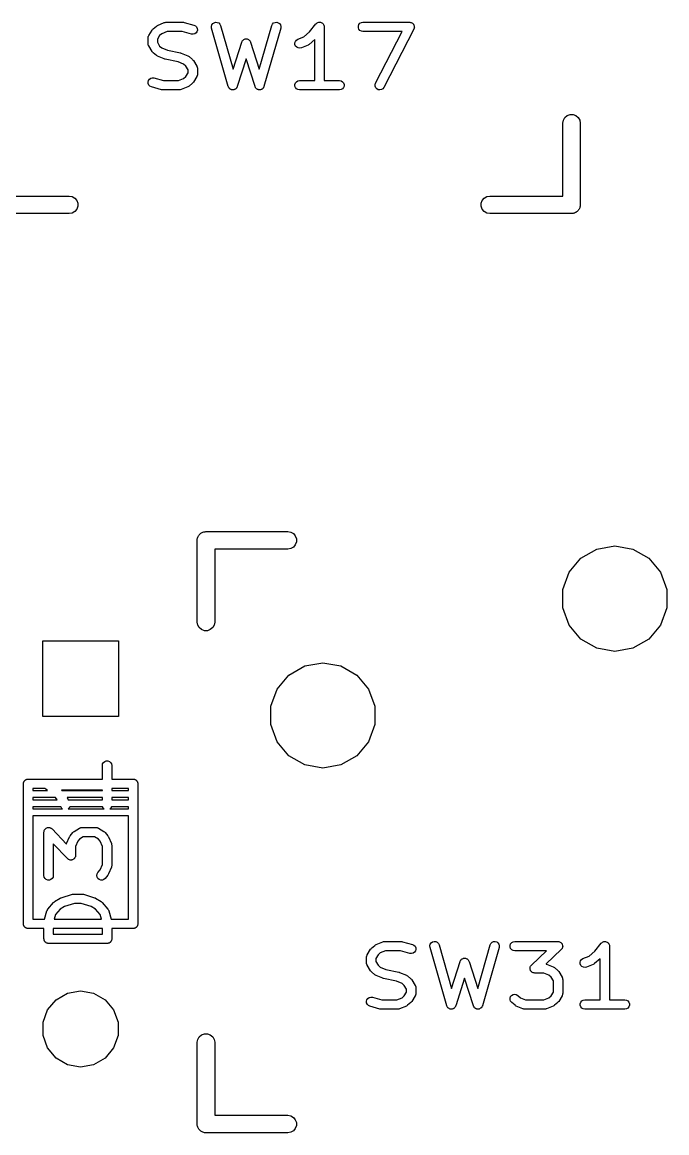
# Model space of a CAD drawing. Extents: x 47 to 330, y -254 to -153.
# Drawn here: x 99.53 to 113.55, y -206.54 to -182.38 of the extents above; entities that cross this region are included whole.
import ezdxf

# ---------------------------------------------------------------- set-up
doc = ezdxf.new("R2010")
doc.units = 0
doc.header["$MEASUREMENT"] = 0
doc.layers.add('BLACK', color=7, linetype='CONTINUOUS')

msp = doc.modelspace()

# ---------------------------------------------------------------- linework, layer by layer
at = {"layer": 'Black'}
for p, q in [((102.473, -182.446), (102.618, -182.386)), ((102.618, -182.386), (102.621, -182.385)), ((102.621, -182.385), (102.623, -182.384)), ((102.623, -182.384), (102.638, -182.381)), ((102.638, -182.381), (102.653, -182.378)), ((102.653, -182.378), (102.655, -182.378)), ((102.655, -182.378), (102.658, -182.378)), ((102.658, -182.378), (103.02, -182.378)), ((103.02, -182.378), (103.034, -182.38)), ((103.034, -182.38), (103.048, -182.382)), ((103.048, -182.382), (103.265, -182.442)), ((103.653, -182.438), (103.673, -182.409)), ((103.673, -182.409), (103.702, -182.388)), ((103.702, -182.388), (103.736, -182.378)), ((103.736, -182.378), (103.771, -182.381)), ((103.771, -182.381), (103.803, -182.395)), ((103.803, -182.395), (103.828, -182.42)), ((103.828, -182.42), (103.844, -182.452)), ((104.955, -182.452), (104.97, -182.42)), ((104.97, -182.42), (104.996, -182.395)), ((104.996, -182.395), (105.028, -182.381)), ((105.028, -182.381), (105.063, -182.378)), ((105.063, -182.378), (105.097, -182.388)), ((105.097, -182.388), (105.125, -182.409)), ((105.125, -182.409), (105.145, -182.438)), ((105.778, -182.589), (105.917, -182.416)), ((105.917, -182.415), (105.918, -182.414)), ((105.917, -182.416), (105.917, -182.415)), ((105.918, -182.414), (105.931, -182.404)), ((105.931, -182.404), (105.943, -182.393)), ((105.943, -182.393), (105.944, -182.392)), ((105.944, -182.392), (105.945, -182.392)), ((105.945, -182.392), (105.961, -182.386)), ((105.961, -182.386), (105.976, -182.38)), ((105.976, -182.38), (105.977, -182.38)), ((105.977, -182.38), (105.978, -182.379)), ((105.978, -182.379), (105.995, -182.379)), ((105.995, -182.379), (106.011, -182.379)), ((106.011, -182.379), (106.012, -182.379)), ((106.012, -182.379), (106.013, -182.379)), ((106.013, -182.379), (106.029, -182.385)), ((106.029, -182.385), (106.045, -182.39)), ((106.045, -182.39), (106.046, -182.391)), ((106.046, -182.391), (106.047, -182.392)), ((106.047, -182.392), (106.059, -182.402)), ((106.059, -182.402), (106.072, -182.412)), ((106.072, -182.412), (106.073, -182.413)), ((106.073, -182.413), (106.074, -182.414)), ((106.074, -182.414), (106.082, -182.428)), ((106.851, -182.429), (106.874, -182.402)), ((106.874, -182.402), (106.905, -182.384)), ((106.905, -182.384), (106.939, -182.378)), ((106.939, -182.378), (107.955, -182.378)), ((107.955, -182.378), (107.97, -182.381)), ((107.97, -182.381), (107.985, -182.382)), ((107.985, -182.382), (107.988, -182.384)), ((107.988, -182.384), (107.99, -182.384)), ((107.99, -182.384), (108.003, -182.392)), ((108.003, -182.392), (108.017, -182.399)), ((108.017, -182.399), (108.018, -182.4)), ((108.018, -182.4), (108.021, -182.402)), ((108.021, -182.402), (108.03, -182.413)), ((108.03, -182.413), (108.041, -182.425)), ((102.28, -182.669), (102.353, -182.548)), ((102.353, -182.548), (102.364, -182.535)), ((102.364, -182.535), (102.375, -182.522)), ((102.375, -182.522), (102.447, -182.462)), ((102.447, -182.462), (102.461, -182.454)), ((102.461, -182.454), (102.473, -182.446)), ((102.566, -182.628), (102.518, -182.668)), ((102.678, -182.581), (102.566, -182.628)), ((103.007, -182.581), (102.678, -182.581)), ((103.211, -182.638), (103.007, -182.581)), ((103.246, -182.641), (103.211, -182.638)), ((103.28, -182.632), (103.246, -182.641)), ((103.265, -182.442), (103.297, -182.457)), ((103.309, -182.612), (103.28, -182.632)), ((103.297, -182.457), (103.322, -182.482)), ((103.33, -182.584), (103.309, -182.612)), ((103.322, -182.482), (103.337, -182.515)), ((103.339, -182.55), (103.33, -182.584)), ((103.337, -182.515), (103.339, -182.55)), ((103.645, -182.472), (103.653, -182.438)), ((103.648, -182.507), (103.645, -182.472)), ((104.011, -183.777), (103.648, -182.507)), ((103.844, -182.452), (104.115, -183.399)), ((104.684, -183.399), (104.955, -182.452)), ((105.15, -182.507), (104.787, -183.777)), ((105.145, -182.438), (105.154, -182.472)), ((105.154, -182.472), (105.15, -182.507)), ((105.652, -182.694), (105.778, -182.589)), ((106.082, -182.428), (106.09, -182.443)), ((106.09, -182.443), (106.091, -182.444)), ((106.091, -182.444), (106.091, -182.445)), ((106.091, -182.445), (106.094, -182.461)), ((106.094, -182.461), (106.097, -182.477)), ((106.097, -182.477), (106.097, -182.478)), ((106.097, -182.478), (106.097, -182.48)), ((106.097, -182.48), (106.097, -183.648)), ((106.839, -182.462), (106.851, -182.429)), ((106.839, -182.497), (106.839, -182.462)), ((106.851, -182.53), (106.839, -182.497)), ((106.874, -182.557), (106.851, -182.53)), ((106.905, -182.575), (106.874, -182.557)), ((106.939, -182.581), (106.905, -182.575)), ((107.789, -182.581), (106.939, -182.581)), ((107.212, -183.703), (107.789, -182.581)), ((108.046, -182.526), (107.392, -183.796)), ((108.041, -182.425), (108.042, -182.427)), ((108.042, -182.427), (108.043, -182.429)), ((108.043, -182.429), (108.048, -182.443)), ((108.05, -182.511), (108.046, -182.526)), ((108.048, -182.443), (108.054, -182.457)), ((108.055, -182.497), (108.05, -182.511)), ((108.054, -182.457), (108.054, -182.46)), ((108.054, -182.46), (108.055, -182.462)), ((108.055, -182.462), (108.055, -182.477)), ((108.055, -182.477), (108.056, -182.492)), ((108.056, -182.492), (108.055, -182.495)), ((108.055, -182.495), (108.055, -182.497)), ((102.266, -182.721), (102.267, -182.712)), ((102.266, -182.842), (102.266, -182.721)), ((102.267, -182.852), (102.266, -182.842)), ((102.267, -182.712), (102.268, -182.702)), ((102.268, -182.862), (102.267, -182.852)), ((102.268, -182.702), (102.27, -182.695)), ((102.27, -182.869), (102.268, -182.862)), ((102.27, -182.695), (102.272, -182.687)), ((102.272, -182.877), (102.27, -182.869)), ((102.272, -182.687), (102.277, -182.678)), ((102.277, -182.886), (102.272, -182.877)), ((102.277, -182.678), (102.28, -182.669)), ((102.28, -182.895), (102.277, -182.886)), ((102.353, -183.016), (102.28, -182.895)), ((102.518, -182.668), (102.469, -182.75)), ((102.469, -182.75), (102.469, -182.814)), ((102.469, -182.814), (102.518, -182.896)), ((102.518, -182.896), (102.566, -182.936)), ((104.115, -183.399), (104.303, -182.811)), ((104.303, -182.811), (104.304, -182.808)), ((104.304, -182.808), (104.305, -182.804)), ((104.305, -182.804), (104.313, -182.792)), ((104.313, -182.792), (104.319, -182.78)), ((104.319, -182.78), (104.322, -182.777)), ((104.322, -182.777), (104.324, -182.774)), ((104.324, -182.774), (104.335, -182.766)), ((104.335, -182.766), (104.345, -182.756)), ((104.345, -182.756), (104.349, -182.755)), ((104.349, -182.755), (104.352, -182.752)), ((104.352, -182.752), (104.365, -182.748)), ((104.365, -182.748), (104.378, -182.743)), ((104.378, -182.743), (104.382, -182.743)), ((104.382, -182.743), (104.386, -182.742)), ((104.386, -182.742), (104.399, -182.742)), ((104.399, -182.742), (104.413, -182.742)), ((104.413, -182.742), (104.417, -182.743)), ((104.417, -182.743), (104.421, -182.743)), ((104.421, -182.743), (104.434, -182.748)), ((104.434, -182.748), (104.447, -182.752)), ((104.447, -182.752), (104.45, -182.755)), ((104.45, -182.755), (104.454, -182.756)), ((104.454, -182.756), (104.464, -182.766)), ((104.464, -182.766), (104.474, -182.774)), ((104.474, -182.774), (104.477, -182.777)), ((104.477, -182.777), (104.48, -182.78)), ((104.48, -182.78), (104.486, -182.792)), ((104.486, -182.792), (104.493, -182.804)), ((104.493, -182.804), (104.494, -182.808)), ((104.494, -182.808), (104.496, -182.811)), ((104.496, -182.811), (104.684, -183.399)), ((105.46, -182.829), (105.47, -182.796)), ((105.461, -182.865), (105.46, -182.829)), ((105.475, -182.897), (105.461, -182.865)), ((105.47, -182.796), (105.492, -182.768)), ((105.499, -182.923), (105.475, -182.897)), ((105.492, -182.768), (105.521, -182.749)), ((105.521, -182.749), (105.652, -182.694)), ((105.745, -182.876), (105.6, -182.936)), ((105.757, -182.868), (105.745, -182.876)), ((105.771, -182.86), (105.757, -182.868)), ((105.894, -182.757), (105.771, -182.86)), ((105.894, -183.648), (105.894, -182.757)), ((102.364, -183.028), (102.353, -183.016)), ((102.375, -183.041), (102.364, -183.028)), ((102.447, -183.102), (102.375, -183.041)), ((102.461, -183.109), (102.447, -183.102)), ((102.473, -183.118), (102.461, -183.109)), ((102.618, -183.178), (102.473, -183.118)), ((102.566, -182.936), (102.688, -182.987)), ((102.688, -182.987), (102.969, -183.045)), ((102.969, -183.045), (102.978, -183.049)), ((102.978, -183.049), (102.987, -183.051)), ((102.987, -183.051), (103.132, -183.111)), ((103.132, -183.111), (103.145, -183.12)), ((103.145, -183.12), (103.158, -183.127)), ((103.158, -183.127), (103.231, -183.188)), ((105.53, -182.939), (105.499, -182.923)), ((105.565, -182.944), (105.53, -182.939)), ((105.6, -182.936), (105.565, -182.944)), ((102.628, -183.18), (102.618, -183.178)), ((102.637, -183.184), (102.628, -183.18)), ((102.918, -183.242), (102.637, -183.184)), ((103.04, -183.293), (102.918, -183.242)), ((103.087, -183.333), (103.04, -183.293)), ((103.137, -183.415), (103.087, -183.333)), ((103.231, -183.188), (103.242, -183.201)), ((103.242, -183.201), (103.253, -183.213)), ((103.253, -183.213), (103.325, -183.334)), ((103.325, -183.334), (103.329, -183.343)), ((103.329, -183.343), (103.334, -183.352)), ((103.334, -183.352), (103.335, -183.36)), ((103.335, -183.36), (103.338, -183.367)), ((103.338, -183.367), (103.338, -183.377)), ((103.338, -183.377), (103.34, -183.387)), ((103.34, -183.387), (103.34, -183.508)), ((104.399, -183.176), (104.206, -183.78)), ((104.593, -183.78), (104.399, -183.176)), ((102.276, -183.645), (102.296, -183.617)), ((102.296, -183.617), (102.325, -183.597)), ((102.325, -183.597), (102.359, -183.588)), ((102.359, -183.588), (102.394, -183.591)), ((102.394, -183.591), (102.599, -183.648)), ((102.928, -183.648), (103.04, -183.601)), ((103.04, -183.601), (103.087, -183.562)), ((103.087, -183.562), (103.137, -183.479)), ((103.137, -183.479), (103.137, -183.415)), ((103.325, -183.56), (103.253, -183.681)), ((103.329, -183.551), (103.325, -183.56)), ((103.334, -183.542), (103.329, -183.551)), ((103.335, -183.534), (103.334, -183.542)), ((103.338, -183.527), (103.335, -183.534)), ((103.34, -183.508), (103.338, -183.517)), ((103.338, -183.517), (103.338, -183.527)), ((102.266, -183.679), (102.276, -183.645)), ((102.269, -183.714), (102.266, -183.679)), ((102.284, -183.747), (102.269, -183.714)), ((102.308, -183.772), (102.284, -183.747)), ((102.34, -183.787), (102.308, -183.772)), ((102.558, -183.847), (102.34, -183.787)), ((102.571, -183.849), (102.558, -183.847)), ((102.585, -183.851), (102.571, -183.849)), ((102.948, -183.851), (102.585, -183.851)), ((102.599, -183.648), (102.928, -183.648)), ((102.95, -183.851), (102.948, -183.851)), ((102.953, -183.851), (102.95, -183.851)), ((102.967, -183.848), (102.953, -183.851)), ((102.983, -183.845), (102.967, -183.848)), ((102.985, -183.844), (102.983, -183.845)), ((102.987, -183.843), (102.985, -183.844)), ((103.132, -183.783), (102.987, -183.843)), ((103.145, -183.775), (103.132, -183.783)), ((103.158, -183.767), (103.145, -183.775)), ((103.231, -183.707), (103.158, -183.767)), ((103.242, -183.694), (103.231, -183.707)), ((103.253, -183.681), (103.242, -183.694)), ((104.014, -183.783), (104.011, -183.777)), ((104.015, -183.788), (104.014, -183.783)), ((104.021, -183.798), (104.015, -183.788)), ((104.027, -183.809), (104.021, -183.798)), ((104.031, -183.813), (104.027, -183.809)), ((104.034, -183.818), (104.031, -183.813)), ((104.043, -183.825), (104.034, -183.818)), ((104.052, -183.834), (104.043, -183.825)), ((104.057, -183.836), (104.052, -183.834)), ((104.062, -183.839), (104.057, -183.836)), ((104.073, -183.843), (104.062, -183.839)), ((104.084, -183.848), (104.073, -183.843)), ((104.09, -183.848), (104.084, -183.848)), ((104.095, -183.85), (104.09, -183.848)), ((104.107, -183.85), (104.095, -183.85)), ((104.12, -183.851), (104.107, -183.85)), ((104.125, -183.849), (104.12, -183.851)), ((104.131, -183.849), (104.125, -183.849)), ((104.142, -183.844), (104.131, -183.849)), ((104.153, -183.841), (104.142, -183.844)), ((104.158, -183.838), (104.153, -183.841)), ((104.163, -183.835), (104.158, -183.838)), ((104.172, -183.827), (104.163, -183.835)), ((104.182, -183.82), (104.172, -183.827)), ((104.185, -183.816), (104.182, -183.82)), ((104.189, -183.812), (104.185, -183.816)), ((104.195, -183.801), (104.189, -183.812)), ((104.202, -183.791), (104.195, -183.801)), ((104.203, -183.785), (104.202, -183.791)), ((104.206, -183.78), (104.203, -183.785)), ((104.595, -183.785), (104.593, -183.78)), ((104.597, -183.791), (104.595, -183.785)), ((104.604, -183.801), (104.597, -183.791)), ((104.609, -183.812), (104.604, -183.801)), ((104.613, -183.816), (104.609, -183.812)), ((104.617, -183.82), (104.613, -183.816)), ((104.626, -183.827), (104.617, -183.82)), ((104.635, -183.835), (104.626, -183.827)), ((104.641, -183.838), (104.635, -183.835)), ((104.645, -183.841), (104.641, -183.838)), ((104.657, -183.844), (104.645, -183.841)), ((104.668, -183.849), (104.657, -183.844)), ((104.674, -183.849), (104.668, -183.849)), ((104.679, -183.851), (104.674, -183.849)), ((104.691, -183.85), (104.679, -183.851)), ((104.703, -183.85), (104.691, -183.85)), ((104.709, -183.848), (104.703, -183.85)), ((104.714, -183.848), (104.709, -183.848)), ((104.725, -183.843), (104.714, -183.848)), ((104.737, -183.839), (104.725, -183.843)), ((104.741, -183.836), (104.737, -183.839)), ((104.746, -183.834), (104.741, -183.836)), ((104.755, -183.825), (104.746, -183.834)), ((104.765, -183.818), (104.755, -183.825)), ((104.768, -183.813), (104.765, -183.818)), ((104.772, -183.809), (104.768, -183.813)), ((104.777, -183.798), (104.772, -183.809)), ((104.784, -183.788), (104.777, -183.798)), ((104.785, -183.783), (104.784, -183.788)), ((104.787, -183.777), (104.785, -183.783)), ((105.46, -183.732), (105.472, -183.699)), ((105.46, -183.767), (105.46, -183.732)), ((105.472, -183.8), (105.46, -183.767)), ((105.472, -183.699), (105.495, -183.672)), ((105.495, -183.827), (105.472, -183.8)), ((105.495, -183.672), (105.526, -183.654)), ((105.526, -183.845), (105.495, -183.827)), ((105.526, -183.654), (105.56, -183.648)), ((105.56, -183.851), (105.526, -183.845)), ((105.56, -183.648), (105.894, -183.648)), ((106.431, -183.851), (105.56, -183.851)), ((106.097, -183.648), (106.431, -183.648)), ((106.431, -183.648), (106.466, -183.654)), ((106.466, -183.845), (106.431, -183.851)), ((106.466, -183.654), (106.497, -183.672)), ((106.497, -183.827), (106.466, -183.845)), ((106.497, -183.672), (106.519, -183.699)), ((106.519, -183.8), (106.497, -183.827)), ((106.519, -183.699), (106.531, -183.732)), ((106.531, -183.767), (106.519, -183.8)), ((106.531, -183.732), (106.531, -183.767)), ((107.201, -183.737), (107.212, -183.703)), ((107.203, -183.772), (107.201, -183.737)), ((107.217, -183.805), (107.203, -183.772)), ((107.241, -183.83), (107.217, -183.805)), ((107.272, -183.847), (107.241, -183.83)), ((107.307, -183.851), (107.272, -183.847)), ((107.341, -183.843), (107.307, -183.851)), ((107.371, -183.824), (107.341, -183.843)), ((107.392, -183.796), (107.371, -183.824)), ((111.284, -184.572), (111.296, -184.507)), ((111.284, -186.159), (111.284, -184.572)), ((111.296, -184.507), (111.329, -184.45)), ((111.329, -184.45), (111.38, -184.407)), ((111.38, -184.407), (111.442, -184.384)), ((111.442, -184.384), (111.508, -184.384)), ((111.508, -184.384), (111.57, -184.407)), ((111.57, -184.407), (111.621, -184.45)), ((111.621, -184.45), (111.654, -184.507)), ((111.654, -184.507), (111.665, -184.572)), ((111.665, -184.572), (111.665, -186.35)), ((98.9655, -186.159), (100.553, -186.159)), ((100.553, -186.159), (100.618, -186.171)), ((100.618, -186.171), (100.675, -186.204)), ((100.675, -186.204), (100.718, -186.255)), ((100.718, -186.255), (100.741, -186.317)), ((109.509, -186.317), (109.532, -186.255)), ((109.532, -186.255), (109.575, -186.204)), ((109.575, -186.204), (109.632, -186.171)), ((109.632, -186.171), (109.697, -186.159)), ((109.697, -186.159), (111.284, -186.159)), ((100.618, -186.529), (100.553, -186.54)), ((100.675, -186.496), (100.618, -186.529)), ((100.718, -186.445), (100.675, -186.496)), ((100.741, -186.383), (100.718, -186.445)), ((100.741, -186.317), (100.741, -186.383)), ((109.509, -186.383), (109.509, -186.317)), ((109.532, -186.445), (109.509, -186.383)), ((109.575, -186.496), (109.532, -186.445)), ((109.632, -186.529), (109.575, -186.496)), ((109.697, -186.54), (109.632, -186.529)), ((111.54, -186.529), (111.524, -186.532)), ((111.555, -186.521), (111.54, -186.529)), ((111.57, -186.515), (111.555, -186.521)), ((111.583, -186.504), (111.57, -186.515)), ((111.597, -186.496), (111.583, -186.504)), ((111.608, -186.483), (111.597, -186.496)), ((111.621, -186.472), (111.608, -186.483)), ((111.629, -186.458), (111.621, -186.472)), ((111.64, -186.445), (111.629, -186.458)), ((111.646, -186.43), (111.64, -186.445)), ((111.654, -186.415), (111.646, -186.43)), ((111.657, -186.399), (111.654, -186.415)), ((111.663, -186.383), (111.657, -186.399)), ((111.665, -186.35), (111.663, -186.366)), ((111.663, -186.366), (111.663, -186.383)), ((100.553, -186.54), (98.775, -186.54)), ((111.475, -186.54), (109.697, -186.54)), ((111.491, -186.538), (111.475, -186.54)), ((111.508, -186.538), (111.491, -186.538)), ((111.524, -186.532), (111.508, -186.538)), ((103.371, -193.542), (103.379, -193.528)), ((103.379, -193.528), (103.392, -193.517)), ((103.392, -193.517), (103.403, -193.504)), ((103.403, -193.504), (103.417, -193.496)), ((103.417, -193.496), (103.43, -193.485)), ((103.43, -193.485), (103.445, -193.479)), ((103.445, -193.479), (103.46, -193.471)), ((103.46, -193.471), (103.476, -193.468)), ((103.476, -193.468), (103.492, -193.462)), ((103.492, -193.462), (103.509, -193.462)), ((103.509, -193.462), (103.525, -193.459)), ((103.525, -193.459), (105.303, -193.459)), ((105.303, -193.459), (105.368, -193.471)), ((105.368, -193.471), (105.425, -193.504)), ((105.425, -193.504), (105.468, -193.555)), ((103.334, -193.65), (103.337, -193.634)), ((103.334, -195.428), (103.334, -193.65)), ((103.337, -193.617), (103.343, -193.601)), ((103.337, -193.634), (103.337, -193.617)), ((103.343, -193.601), (103.346, -193.585)), ((103.346, -193.585), (103.354, -193.57)), ((103.354, -193.57), (103.36, -193.555)), ((103.36, -193.555), (103.371, -193.542)), ((105.468, -193.745), (105.425, -193.796)), ((105.468, -193.555), (105.491, -193.617)), ((105.491, -193.683), (105.468, -193.745)), ((105.491, -193.617), (105.491, -193.683)), ((112.023, -193.842), (112.415, -193.773)), ((112.415, -193.773), (112.807, -193.842)), ((105.303, -193.84), (103.715, -193.84)), ((103.715, -193.84), (103.715, -195.428)), ((105.368, -193.829), (105.303, -193.84)), ((105.425, -193.796), (105.368, -193.829)), ((111.677, -194.041), (112.023, -193.842)), ((112.807, -193.842), (113.153, -194.041)), ((111.421, -194.346), (111.677, -194.041)), ((113.153, -194.041), (113.409, -194.346)), ((111.285, -194.721), (111.421, -194.346)), ((113.409, -194.346), (113.545, -194.721)), ((111.285, -195.119), (111.285, -194.721)), ((113.545, -194.721), (113.545, -195.119)), ((111.421, -195.494), (111.285, -195.119)), ((113.545, -195.119), (113.409, -195.494)), ((103.346, -195.493), (103.334, -195.428)), ((103.715, -195.428), (103.704, -195.493)), ((103.379, -195.55), (103.346, -195.493)), ((103.43, -195.593), (103.379, -195.55)), ((103.492, -195.616), (103.43, -195.593)), ((103.558, -195.616), (103.492, -195.616)), ((103.62, -195.593), (103.558, -195.616)), ((103.671, -195.55), (103.62, -195.593)), ((103.704, -195.493), (103.671, -195.55)), ((111.677, -195.799), (111.421, -195.494)), ((113.409, -195.494), (113.153, -195.799)), ((99.9745, -197.486), (99.9745, -195.834)), ((99.9745, -195.834), (101.626, -195.834)), ((101.626, -195.834), (101.626, -197.486)), ((112.023, -195.998), (111.677, -195.799)), ((113.153, -195.799), (112.807, -195.998)), ((112.415, -196.067), (112.023, -195.998)), ((112.807, -195.998), (112.415, -196.067)), ((105.327, -196.581), (105.673, -196.382)), ((105.673, -196.382), (106.065, -196.313)), ((106.065, -196.313), (106.457, -196.382)), ((106.457, -196.382), (106.803, -196.581)), ((105.071, -196.886), (105.327, -196.581)), ((106.803, -196.581), (107.059, -196.886)), ((104.935, -197.261), (105.071, -196.886)), ((107.059, -196.886), (107.195, -197.261)), ((104.935, -197.659), (104.935, -197.261)), ((107.195, -197.261), (107.195, -197.659)), ((101.626, -197.486), (99.9745, -197.486)), ((105.071, -198.034), (104.935, -197.659)), ((107.195, -197.659), (107.059, -198.034)), ((105.327, -198.339), (105.071, -198.034)), ((107.059, -198.034), (106.803, -198.339)), ((105.673, -198.538), (105.327, -198.339)), ((106.803, -198.339), (106.457, -198.538)), ((101.273, -198.547), (101.279, -198.512)), ((101.273, -198.844), (101.273, -198.547)), ((101.279, -198.512), (101.297, -198.482)), ((101.297, -198.482), (101.324, -198.459)), ((101.324, -198.459), (101.357, -198.447)), ((101.357, -198.447), (101.392, -198.447)), ((101.392, -198.447), (101.425, -198.459)), ((101.425, -198.459), (101.452, -198.482)), ((101.452, -198.482), (101.47, -198.512)), ((101.47, -198.512), (101.476, -198.547)), ((101.476, -198.547), (101.476, -198.844)), ((106.065, -198.607), (105.673, -198.538)), ((106.457, -198.538), (106.065, -198.607)), ((99.6146, -198.855), (99.6223, -198.851)), ((99.6223, -198.851), (99.631, -198.849)), ((99.631, -198.849), (99.6394, -198.846)), ((99.6394, -198.846), (99.6482, -198.846)), ((99.6482, -198.846), (99.657, -198.844)), ((99.657, -198.844), (101.273, -198.844)), ((101.476, -198.844), (101.943, -198.844)), ((101.943, -198.844), (101.952, -198.846)), ((101.952, -198.846), (101.961, -198.846)), ((101.961, -198.846), (101.969, -198.849)), ((101.969, -198.849), (101.978, -198.851)), ((101.978, -198.851), (101.985, -198.855)), ((99.5554, -198.946), (99.5569, -198.937)), ((99.5554, -201.994), (99.5554, -198.946)), ((99.5569, -198.928), (99.56, -198.92)), ((99.5569, -198.937), (99.5569, -198.928)), ((99.56, -198.92), (99.5615, -198.911)), ((99.5615, -198.911), (99.566, -198.904)), ((99.566, -198.904), (99.569, -198.895)), ((99.569, -198.895), (99.5747, -198.888)), ((99.5747, -198.888), (99.5792, -198.881)), ((99.5792, -198.881), (99.586, -198.875)), ((99.586, -198.875), (99.5917, -198.868)), ((99.5917, -198.868), (99.5994, -198.864)), ((99.5994, -198.864), (99.6062, -198.858)), ((99.6062, -198.858), (99.6146, -198.855)), ((100.029, -199.048), (99.7586, -199.048)), ((99.7586, -199.048), (99.7586, -199.095)), ((100.039, -199.06), (100.029, -199.048)), ((100.04, -199.061), (100.039, -199.06)), ((100.041, -199.062), (100.04, -199.061)), ((100.083, -199.095), (100.041, -199.062)), ((100.382, -199.084), (100.391, -199.095)), ((101.273, -199.084), (100.382, -199.084)), ((101.273, -199.095), (101.273, -199.084)), ((101.476, -199.048), (101.476, -199.095)), ((101.841, -199.048), (101.476, -199.048)), ((101.841, -199.095), (101.841, -199.048)), ((101.985, -198.855), (101.994, -198.858)), ((101.994, -198.858), (102.001, -198.864)), ((102.001, -198.864), (102.008, -198.868)), ((102.008, -198.868), (102.014, -198.875)), ((102.014, -198.875), (102.021, -198.881)), ((102.021, -198.881), (102.025, -198.888)), ((102.025, -198.888), (102.031, -198.895)), ((102.031, -198.895), (102.034, -198.904)), ((102.034, -198.904), (102.038, -198.911)), ((102.038, -198.911), (102.04, -198.92)), ((102.04, -198.92), (102.043, -198.928)), ((102.043, -198.928), (102.043, -198.937)), ((102.043, -198.937), (102.045, -198.946)), ((102.045, -198.946), (102.045, -201.994)), ((99.7586, -199.095), (99.8, -199.095)), ((99.8, -199.245), (99.7586, -199.245)), ((99.7586, -199.245), (99.7586, -199.295)), ((99.7586, -199.295), (100.293, -199.295)), ((99.8, -199.095), (100.083, -199.095)), ((100.252, -199.245), (99.8, -199.245)), ((100.293, -199.295), (100.252, -199.245)), ((100.391, -199.095), (101.273, -199.095)), ((100.505, -199.245), (100.526, -199.295)), ((101.273, -199.245), (100.505, -199.245)), ((100.526, -199.295), (101.273, -199.295)), ((101.273, -199.295), (101.273, -199.245)), ((101.476, -199.095), (101.841, -199.095)), ((101.476, -199.245), (101.476, -199.295)), ((101.841, -199.245), (101.476, -199.245)), ((101.476, -199.295), (101.841, -199.295)), ((101.841, -199.295), (101.841, -199.245)), ((99.7586, -199.445), (99.7586, -199.495)), ((100.369, -199.445), (99.7586, -199.445)), ((99.7586, -199.495), (100.404, -199.495)), ((100.374, -199.457), (100.369, -199.445)), ((100.393, -199.487), (100.374, -199.457)), ((100.404, -199.495), (100.393, -199.487)), ((100.548, -199.479), (100.531, -199.495)), ((100.531, -199.495), (101.311, -199.495)), ((100.564, -199.448), (100.548, -199.479)), ((100.565, -199.445), (100.564, -199.448)), ((101.278, -199.445), (100.565, -199.445)), ((101.279, -199.452), (101.278, -199.445)), ((101.297, -199.483), (101.279, -199.452)), ((101.311, -199.495), (101.297, -199.483)), ((101.452, -199.483), (101.438, -199.495)), ((101.438, -199.495), (101.841, -199.495)), ((101.47, -199.452), (101.452, -199.483)), ((101.471, -199.445), (101.47, -199.452)), ((101.841, -199.445), (101.471, -199.445)), ((101.841, -199.495), (101.841, -199.445)), ((99.7586, -199.645), (99.7586, -201.892)), ((101.841, -199.645), (99.7586, -199.645)), ((101.841, -201.892), (101.841, -199.645)), ((100.003, -199.998), (100.005, -199.984)), ((100.003, -200.942), (100.003, -199.998)), ((100.005, -199.984), (100.007, -199.97)), ((100.007, -199.97), (100.008, -199.967)), ((100.008, -199.967), (100.009, -199.964)), ((100.009, -199.964), (100.016, -199.951)), ((100.016, -199.951), (100.023, -199.938)), ((100.023, -199.938), (100.025, -199.936)), ((100.025, -199.936), (100.027, -199.933)), ((100.027, -199.933), (100.038, -199.924)), ((100.038, -199.924), (100.048, -199.914)), ((100.048, -199.914), (100.051, -199.912)), ((100.051, -199.912), (100.054, -199.91)), ((100.054, -199.91), (100.067, -199.905)), ((100.067, -199.905), (100.081, -199.9)), ((100.081, -199.9), (100.084, -199.899)), ((100.084, -199.899), (100.087, -199.898)), ((100.087, -199.898), (100.101, -199.898)), ((100.101, -199.898), (100.116, -199.897)), ((100.116, -199.897), (100.119, -199.898)), ((100.119, -199.898), (100.122, -199.898)), ((100.122, -199.898), (100.136, -199.903)), ((100.136, -199.903), (100.15, -199.907)), ((100.15, -199.907), (100.152, -199.909)), ((100.152, -199.909), (100.155, -199.91)), ((100.155, -199.91), (100.166, -199.92)), ((100.166, -199.92), (100.178, -199.928)), ((100.178, -199.928), (100.492, -200.258)), ((100.571, -200.078), (100.631, -200.006)), ((100.631, -200.006), (100.644, -199.995)), ((100.644, -199.995), (100.657, -199.984)), ((100.657, -199.984), (100.778, -199.911)), ((100.778, -199.911), (100.787, -199.908)), ((100.787, -199.908), (100.795, -199.903)), ((100.795, -199.903), (100.803, -199.901)), ((100.803, -199.901), (100.811, -199.899)), ((100.811, -199.899), (100.821, -199.898)), ((100.821, -199.898), (100.83, -199.897)), ((100.83, -199.897), (101.133, -199.897)), ((101.133, -199.897), (101.142, -199.898)), ((101.142, -199.898), (101.152, -199.899)), ((101.152, -199.899), (101.159, -199.901)), ((101.159, -199.901), (101.167, -199.903)), ((101.167, -199.903), (101.176, -199.908)), ((101.176, -199.908), (101.185, -199.911)), ((101.185, -199.911), (101.306, -199.984)), ((101.306, -199.984), (101.319, -199.995)), ((101.319, -199.995), (101.332, -200.006)), ((101.332, -200.006), (101.392, -200.078)), ((100.515, -200.576), (100.206, -200.252)), ((100.206, -200.252), (100.206, -200.942)), ((100.492, -200.258), (100.493, -200.254)), ((100.493, -200.254), (100.494, -200.252)), ((100.494, -200.252), (100.495, -200.249)), ((100.495, -200.249), (100.555, -200.104)), ((100.555, -200.104), (100.563, -200.092)), ((100.563, -200.092), (100.571, -200.078)), ((100.737, -200.197), (100.69, -200.309)), ((100.776, -200.149), (100.737, -200.197)), ((100.858, -200.1), (100.776, -200.149)), ((101.104, -200.1), (100.858, -200.1)), ((101.187, -200.149), (101.104, -200.1)), ((101.226, -200.197), (101.187, -200.149)), ((101.273, -200.309), (101.226, -200.197)), ((101.392, -200.078), (101.4, -200.092)), ((101.4, -200.092), (101.408, -200.104)), ((101.408, -200.104), (101.468, -200.249)), ((101.468, -200.249), (101.469, -200.252)), ((101.469, -200.252), (101.47, -200.254)), ((101.47, -200.254), (101.473, -200.269)), ((101.473, -200.269), (101.476, -200.284)), ((101.476, -200.284), (101.476, -200.286)), ((101.476, -200.286), (101.476, -200.289)), ((101.476, -200.289), (101.476, -200.724)), ((100.684, -200.541), (100.677, -200.554)), ((100.686, -200.535), (100.684, -200.538)), ((100.684, -200.538), (100.684, -200.541)), ((100.687, -200.521), (100.686, -200.535)), ((100.69, -200.506), (100.687, -200.521)), ((100.69, -200.309), (100.69, -200.506)), ((101.273, -200.704), (101.273, -200.309)), ((100.526, -200.585), (100.515, -200.576)), ((100.538, -200.594), (100.526, -200.585)), ((100.541, -200.595), (100.538, -200.594)), ((100.543, -200.597), (100.541, -200.595)), ((100.557, -200.601), (100.543, -200.597)), ((100.571, -200.606), (100.557, -200.601)), ((100.574, -200.606), (100.571, -200.606)), ((100.577, -200.607), (100.574, -200.606)), ((100.591, -200.606), (100.577, -200.607)), ((100.606, -200.606), (100.591, -200.606)), ((100.609, -200.605), (100.606, -200.606)), ((100.612, -200.605), (100.609, -200.605)), ((100.626, -200.599), (100.612, -200.605)), ((100.639, -200.594), (100.626, -200.599)), ((100.642, -200.592), (100.639, -200.594)), ((100.645, -200.591), (100.642, -200.592)), ((100.655, -200.581), (100.645, -200.591)), ((100.666, -200.572), (100.655, -200.581)), ((100.668, -200.569), (100.666, -200.572)), ((100.67, -200.567), (100.668, -200.569)), ((100.677, -200.554), (100.67, -200.567)), ((101.226, -200.816), (101.273, -200.704)), ((101.468, -200.763), (101.408, -200.908)), ((101.469, -200.761), (101.468, -200.763)), ((101.47, -200.759), (101.469, -200.761)), ((101.473, -200.744), (101.47, -200.759)), ((101.476, -200.729), (101.473, -200.744)), ((101.476, -200.724), (101.476, -200.726)), ((101.476, -200.726), (101.476, -200.729)), ((100.009, -200.976), (100.003, -200.942)), ((100.027, -201.007), (100.009, -200.976)), ((100.054, -201.03), (100.027, -201.007)), ((100.182, -201.007), (100.155, -201.03)), ((100.2, -200.976), (100.182, -201.007)), ((100.206, -200.942), (100.2, -200.976)), ((101.152, -200.942), (101.158, -200.907)), ((101.158, -200.977), (101.152, -200.942)), ((101.158, -200.907), (101.176, -200.877)), ((101.176, -201.007), (101.158, -200.977)), ((101.176, -200.877), (101.226, -200.816)), ((101.203, -201.03), (101.176, -201.007)), ((101.332, -201.007), (101.305, -201.03)), ((101.392, -200.934), (101.332, -201.007)), ((101.4, -200.921), (101.392, -200.934)), ((101.408, -200.908), (101.4, -200.921)), ((100.087, -201.042), (100.054, -201.03)), ((100.122, -201.042), (100.087, -201.042)), ((100.155, -201.03), (100.122, -201.042)), ((101.236, -201.042), (101.203, -201.03)), ((101.272, -201.042), (101.236, -201.042)), ((101.305, -201.03), (101.272, -201.042)), ((100.221, -201.519), (100.234, -201.508)), ((100.234, -201.508), (100.355, -201.435)), ((100.355, -201.435), (100.366, -201.431)), ((100.366, -201.431), (100.378, -201.425)), ((100.378, -201.425), (100.62, -201.352)), ((100.62, -201.352), (100.634, -201.351)), ((100.634, -201.351), (100.649, -201.348)), ((100.649, -201.348), (100.83, -201.348)), ((100.83, -201.348), (100.845, -201.351)), ((100.845, -201.351), (100.859, -201.352)), ((100.859, -201.352), (101.101, -201.425)), ((101.101, -201.425), (101.113, -201.431)), ((101.113, -201.431), (101.124, -201.435)), ((101.124, -201.435), (101.245, -201.508)), ((101.245, -201.508), (101.258, -201.519)), ((100.017, -201.892), (100.067, -201.713)), ((100.067, -201.713), (100.069, -201.709)), ((100.069, -201.706), (100.076, -201.694)), ((100.069, -201.709), (100.069, -201.706)), ((100.076, -201.694), (100.082, -201.681)), ((100.082, -201.681), (100.085, -201.678)), ((100.085, -201.678), (100.087, -201.675)), ((100.087, -201.675), (100.208, -201.53)), ((100.208, -201.53), (100.221, -201.519)), ((100.353, -201.673), (100.257, -201.788)), ((100.448, -201.616), (100.353, -201.673)), ((100.664, -201.551), (100.448, -201.616)), ((100.815, -201.551), (100.664, -201.551)), ((101.031, -201.616), (100.815, -201.551)), ((101.126, -201.673), (101.031, -201.616)), ((101.222, -201.788), (101.126, -201.673)), ((101.258, -201.519), (101.271, -201.53)), ((101.271, -201.53), (101.392, -201.675)), ((101.392, -201.675), (101.394, -201.678)), ((101.394, -201.678), (101.397, -201.681)), ((101.397, -201.681), (101.403, -201.694)), ((101.403, -201.694), (101.41, -201.706)), ((101.41, -201.706), (101.41, -201.709)), ((101.41, -201.709), (101.412, -201.713)), ((101.412, -201.713), (101.462, -201.892)), ((99.5569, -202.003), (99.5554, -201.994)), ((99.7586, -201.892), (100.017, -201.892)), ((100.257, -201.788), (100.228, -201.892)), ((100.228, -201.892), (101.251, -201.892)), ((101.251, -201.892), (101.222, -201.788)), ((101.462, -201.892), (101.841, -201.892)), ((102.045, -201.994), (102.043, -202.003)), ((99.5569, -202.012), (99.5569, -202.003)), ((99.56, -202.02), (99.5569, -202.012)), ((99.5615, -202.029), (99.56, -202.02)), ((99.566, -202.036), (99.5615, -202.029)), ((99.569, -202.045), (99.566, -202.036)), ((99.5747, -202.052), (99.569, -202.045)), ((99.5792, -202.059), (99.5747, -202.052)), ((99.586, -202.065), (99.5792, -202.059)), ((99.5917, -202.072), (99.586, -202.065)), ((99.5994, -202.076), (99.5917, -202.072)), ((99.6062, -202.082), (99.5994, -202.076)), ((99.6146, -202.085), (99.6062, -202.082)), ((99.6223, -202.089), (99.6146, -202.085)), ((99.631, -202.091), (99.6223, -202.089)), ((99.6394, -202.094), (99.631, -202.091)), ((99.6482, -202.094), (99.6394, -202.094)), ((99.657, -202.096), (99.6482, -202.094)), ((100.003, -202.096), (99.657, -202.096)), ((100.003, -202.321), (100.003, -202.096)), ((100.206, -202.096), (100.206, -202.219)), ((101.273, -202.096), (100.206, -202.096)), ((100.206, -202.219), (101.273, -202.219)), ((101.273, -202.219), (101.273, -202.096)), ((101.943, -202.096), (101.476, -202.096)), ((101.476, -202.096), (101.476, -202.321)), ((101.952, -202.094), (101.943, -202.096)), ((101.961, -202.094), (101.952, -202.094)), ((101.969, -202.091), (101.961, -202.094)), ((101.978, -202.089), (101.969, -202.091)), ((101.985, -202.085), (101.978, -202.089)), ((101.994, -202.082), (101.985, -202.085)), ((102.001, -202.076), (101.994, -202.082)), ((102.008, -202.072), (102.001, -202.076)), ((102.014, -202.065), (102.008, -202.072)), ((102.021, -202.059), (102.014, -202.065)), ((102.025, -202.052), (102.021, -202.059)), ((102.031, -202.045), (102.025, -202.052)), ((102.034, -202.036), (102.031, -202.045)), ((102.038, -202.029), (102.034, -202.036)), ((102.04, -202.02), (102.038, -202.029)), ((102.043, -202.012), (102.04, -202.02)), ((102.043, -202.003), (102.043, -202.012)), ((100.004, -202.329), (100.003, -202.321)), ((100.004, -202.338), (100.004, -202.329)), ((100.008, -202.347), (100.004, -202.338)), ((100.009, -202.355), (100.008, -202.347)), ((100.013, -202.363), (100.009, -202.355)), ((100.017, -202.371), (100.013, -202.363)), ((100.022, -202.378), (100.017, -202.371)), ((100.027, -202.386), (100.022, -202.378)), ((100.034, -202.392), (100.027, -202.386)), ((100.039, -202.398), (100.034, -202.392)), ((100.047, -202.403), (100.039, -202.398)), ((100.054, -202.409), (100.047, -202.403)), ((100.062, -202.412), (100.054, -202.409)), ((100.07, -202.416), (100.062, -202.412)), ((100.079, -202.418), (100.07, -202.416)), ((100.087, -202.421), (100.079, -202.418)), ((100.096, -202.421), (100.087, -202.421)), ((100.105, -202.422), (100.096, -202.421)), ((101.375, -202.422), (100.105, -202.422)), ((101.383, -202.421), (101.375, -202.422)), ((101.392, -202.421), (101.383, -202.421)), ((101.401, -202.418), (101.392, -202.421)), ((101.409, -202.416), (101.401, -202.418)), ((101.417, -202.412), (101.409, -202.416)), ((101.425, -202.409), (101.417, -202.412)), ((101.432, -202.403), (101.425, -202.409)), ((101.44, -202.398), (101.432, -202.403)), ((101.446, -202.392), (101.44, -202.398)), ((101.452, -202.386), (101.446, -202.392)), ((101.457, -202.378), (101.452, -202.386)), ((101.463, -202.371), (101.457, -202.378)), ((101.466, -202.363), (101.463, -202.371)), ((101.47, -202.355), (101.466, -202.363)), ((101.472, -202.347), (101.47, -202.355)), ((101.475, -202.338), (101.472, -202.347)), ((101.476, -202.321), (101.475, -202.329)), ((101.475, -202.329), (101.475, -202.338)), ((107.125, -202.522), (107.197, -202.462)), ((107.197, -202.462), (107.211, -202.454)), ((107.211, -202.454), (107.223, -202.446)), ((107.223, -202.446), (107.368, -202.386)), ((107.368, -202.386), (107.371, -202.385)), ((107.371, -202.385), (107.373, -202.384)), ((107.373, -202.384), (107.388, -202.381)), ((107.388, -202.381), (107.403, -202.378)), ((107.403, -202.378), (107.405, -202.378)), ((107.405, -202.378), (107.408, -202.378)), ((107.408, -202.378), (107.77, -202.378)), ((107.77, -202.378), (107.784, -202.38)), ((107.784, -202.38), (107.798, -202.382)), ((107.798, -202.382), (108.015, -202.442)), ((108.015, -202.442), (108.047, -202.457)), ((108.047, -202.457), (108.072, -202.482)), ((108.395, -202.472), (108.403, -202.438)), ((108.398, -202.507), (108.395, -202.472)), ((108.403, -202.438), (108.423, -202.409)), ((108.423, -202.409), (108.452, -202.388)), ((108.452, -202.388), (108.486, -202.378)), ((108.486, -202.378), (108.521, -202.381)), ((108.521, -202.381), (108.553, -202.395)), ((108.553, -202.395), (108.578, -202.42)), ((108.578, -202.42), (108.594, -202.452)), ((108.594, -202.452), (108.865, -203.399)), ((109.434, -203.399), (109.705, -202.452)), ((109.705, -202.452), (109.72, -202.42)), ((109.72, -202.42), (109.746, -202.395)), ((109.746, -202.395), (109.778, -202.381)), ((109.778, -202.381), (109.813, -202.378)), ((109.813, -202.378), (109.847, -202.388)), ((109.847, -202.388), (109.875, -202.409)), ((109.875, -202.409), (109.895, -202.438)), ((109.895, -202.438), (109.904, -202.472)), ((109.904, -202.472), (109.9, -202.507)), ((110.138, -202.462), (110.15, -202.429)), ((110.138, -202.497), (110.138, -202.462)), ((110.15, -202.429), (110.173, -202.402)), ((110.173, -202.402), (110.203, -202.384)), ((110.203, -202.384), (110.238, -202.378)), ((110.238, -202.378), (111.181, -202.378)), ((111.181, -202.378), (111.196, -202.38)), ((111.196, -202.38), (111.21, -202.382)), ((111.21, -202.382), (111.213, -202.383)), ((111.213, -202.383), (111.216, -202.384)), ((111.216, -202.384), (111.229, -202.391)), ((111.229, -202.391), (111.242, -202.398)), ((111.242, -202.398), (111.244, -202.4)), ((111.244, -202.4), (111.247, -202.402)), ((111.247, -202.402), (111.256, -202.413)), ((111.256, -202.413), (111.266, -202.423)), ((111.266, -202.423), (111.267, -202.426)), ((111.267, -202.426), (111.269, -202.429)), ((111.269, -202.429), (111.274, -202.442)), ((111.274, -202.442), (111.28, -202.456)), ((111.28, -202.456), (111.28, -202.459)), ((111.28, -202.459), (111.281, -202.462)), ((111.281, -202.462), (111.281, -202.476)), ((111.281, -202.476), (111.282, -202.491)), ((111.979, -202.589), (112.118, -202.416)), ((112.118, -202.416), (112.119, -202.415)), ((112.119, -202.414), (112.132, -202.404)), ((112.119, -202.415), (112.119, -202.414)), ((112.132, -202.404), (112.144, -202.393)), ((112.144, -202.393), (112.146, -202.392)), ((112.146, -202.392), (112.162, -202.386)), ((112.146, -202.392), (112.146, -202.392)), ((112.162, -202.386), (112.177, -202.38)), ((112.177, -202.38), (112.179, -202.38)), ((112.179, -202.38), (112.18, -202.379)), ((112.18, -202.379), (112.196, -202.379)), ((112.196, -202.379), (112.213, -202.379)), ((112.213, -202.379), (112.214, -202.379)), ((112.214, -202.379), (112.215, -202.379)), ((112.215, -202.379), (112.23, -202.385)), ((112.23, -202.385), (112.246, -202.39)), ((112.246, -202.39), (112.247, -202.391)), ((112.247, -202.391), (112.248, -202.392)), ((112.248, -202.392), (112.261, -202.402)), ((112.261, -202.402), (112.274, -202.412)), ((112.274, -202.412), (112.274, -202.413)), ((112.274, -202.413), (112.275, -202.414)), ((112.275, -202.414), (112.283, -202.428)), ((112.283, -202.428), (112.292, -202.443)), ((112.292, -202.443), (112.292, -202.444)), ((112.292, -202.444), (112.293, -202.445)), ((112.293, -202.445), (112.296, -202.461)), ((112.296, -202.461), (112.299, -202.477)), ((112.299, -202.477), (112.299, -202.478)), ((107.016, -202.721), (107.017, -202.712)), ((107.017, -202.712), (107.018, -202.702)), ((107.018, -202.702), (107.02, -202.695)), ((107.02, -202.695), (107.022, -202.687)), ((107.022, -202.687), (107.027, -202.678)), ((107.027, -202.678), (107.03, -202.669)), ((107.03, -202.669), (107.103, -202.548)), ((107.103, -202.548), (107.114, -202.535)), ((107.114, -202.535), (107.125, -202.522)), ((107.268, -202.668), (107.219, -202.75)), ((107.316, -202.628), (107.268, -202.668)), ((107.428, -202.581), (107.316, -202.628)), ((107.757, -202.581), (107.428, -202.581)), ((107.961, -202.638), (107.757, -202.581)), ((107.996, -202.641), (107.961, -202.638)), ((108.03, -202.632), (107.996, -202.641)), ((108.059, -202.612), (108.03, -202.632)), ((108.08, -202.584), (108.059, -202.612)), ((108.072, -202.482), (108.087, -202.515)), ((108.089, -202.55), (108.08, -202.584)), ((108.087, -202.515), (108.089, -202.55)), ((108.761, -203.777), (108.398, -202.507)), ((109.9, -202.507), (109.537, -203.777)), ((110.15, -202.53), (110.138, -202.497)), ((110.173, -202.557), (110.15, -202.53)), ((110.203, -202.575), (110.173, -202.557)), ((110.238, -202.581), (110.203, -202.575)), ((110.927, -202.581), (110.238, -202.581)), ((110.603, -202.89), (110.927, -202.581)), ((111.251, -202.553), (110.922, -202.867)), ((111.26, -202.541), (111.251, -202.553)), ((111.269, -202.53), (111.26, -202.541)), ((111.27, -202.527), (111.269, -202.53)), ((111.272, -202.525), (111.27, -202.527)), ((111.276, -202.511), (111.272, -202.525)), ((111.281, -202.497), (111.276, -202.511)), ((111.282, -202.491), (111.281, -202.494)), ((111.281, -202.494), (111.281, -202.497)), ((111.723, -202.749), (111.854, -202.694)), ((111.854, -202.694), (111.979, -202.589)), ((112.299, -202.478), (112.299, -202.48)), ((112.299, -202.48), (112.299, -203.648)), ((107.016, -202.842), (107.016, -202.721)), ((107.017, -202.852), (107.016, -202.842)), ((107.018, -202.862), (107.017, -202.852)), ((107.02, -202.869), (107.018, -202.862)), ((107.022, -202.877), (107.02, -202.869)), ((107.027, -202.886), (107.022, -202.877)), ((107.03, -202.895), (107.027, -202.886)), ((107.103, -203.016), (107.03, -202.895)), ((107.219, -202.75), (107.219, -202.814)), ((107.219, -202.814), (107.268, -202.896)), ((107.268, -202.896), (107.316, -202.936)), ((107.316, -202.936), (107.438, -202.987)), ((108.865, -203.399), (109.053, -202.811)), ((109.053, -202.811), (109.054, -202.808)), ((109.054, -202.808), (109.055, -202.804)), ((109.055, -202.804), (109.063, -202.792)), ((109.063, -202.792), (109.069, -202.78)), ((109.069, -202.78), (109.072, -202.777)), ((109.072, -202.777), (109.074, -202.774)), ((109.074, -202.774), (109.085, -202.766)), ((109.085, -202.766), (109.095, -202.756)), ((109.095, -202.756), (109.099, -202.755)), ((109.099, -202.755), (109.102, -202.752)), ((109.102, -202.752), (109.115, -202.748)), ((109.115, -202.748), (109.128, -202.743)), ((109.128, -202.743), (109.132, -202.743)), ((109.132, -202.743), (109.136, -202.742)), ((109.136, -202.742), (109.149, -202.742)), ((109.149, -202.742), (109.163, -202.742)), ((109.163, -202.742), (109.167, -202.743)), ((109.167, -202.743), (109.171, -202.743)), ((109.171, -202.743), (109.184, -202.748)), ((109.184, -202.748), (109.197, -202.752)), ((109.197, -202.752), (109.2, -202.755)), ((109.2, -202.755), (109.204, -202.756)), ((109.204, -202.756), (109.214, -202.766)), ((109.214, -202.766), (109.224, -202.774)), ((109.224, -202.774), (109.227, -202.777)), ((109.227, -202.777), (109.23, -202.78)), ((109.23, -202.78), (109.236, -202.792)), ((109.236, -202.792), (109.243, -202.804)), ((109.243, -202.804), (109.244, -202.808)), ((109.244, -202.808), (109.246, -202.811)), ((109.246, -202.811), (109.434, -203.399)), ((110.572, -202.952), (110.573, -202.949)), ((110.573, -202.966), (110.572, -202.952)), ((110.573, -202.946), (110.578, -202.932)), ((110.573, -202.949), (110.573, -202.946)), ((110.578, -202.932), (110.582, -202.918)), ((110.582, -202.918), (110.584, -202.916)), ((110.584, -202.916), (110.585, -202.913)), ((110.585, -202.913), (110.595, -202.901)), ((110.595, -202.901), (110.603, -202.89)), ((110.922, -202.867), (110.926, -202.868)), ((110.926, -202.868), (110.928, -202.869)), ((110.928, -202.869), (110.93, -202.87)), ((110.93, -202.87), (111.075, -202.93)), ((111.075, -202.93), (111.088, -202.938)), ((111.088, -202.938), (111.101, -202.946)), ((111.101, -202.946), (111.174, -203.006)), ((111.661, -202.829), (111.672, -202.796)), ((111.663, -202.865), (111.661, -202.829)), ((111.676, -202.897), (111.663, -202.865)), ((111.672, -202.796), (111.693, -202.768)), ((111.7, -202.923), (111.676, -202.897)), ((111.693, -202.768), (111.723, -202.749)), ((111.732, -202.939), (111.7, -202.923)), ((111.767, -202.944), (111.732, -202.939)), ((111.801, -202.936), (111.767, -202.944)), ((111.946, -202.876), (111.801, -202.936)), ((111.959, -202.868), (111.946, -202.876)), ((111.972, -202.86), (111.959, -202.868)), ((112.096, -202.757), (111.972, -202.86)), ((112.096, -203.648), (112.096, -202.757)), ((107.114, -203.028), (107.103, -203.016)), ((107.125, -203.041), (107.114, -203.028)), ((107.197, -203.102), (107.125, -203.041)), ((107.211, -203.109), (107.197, -203.102)), ((107.223, -203.118), (107.211, -203.109)), ((107.368, -203.178), (107.223, -203.118)), ((107.378, -203.18), (107.368, -203.178)), ((107.387, -203.184), (107.378, -203.18)), ((107.668, -203.242), (107.387, -203.184)), ((107.438, -202.987), (107.719, -203.045)), ((107.719, -203.045), (107.728, -203.049)), ((107.728, -203.049), (107.737, -203.051)), ((107.737, -203.051), (107.882, -203.111)), ((107.882, -203.111), (107.895, -203.12)), ((107.895, -203.12), (107.908, -203.127)), ((107.908, -203.127), (107.981, -203.188)), ((107.981, -203.188), (107.992, -203.201)), ((107.992, -203.201), (108.003, -203.213)), ((109.149, -203.176), (108.956, -203.78)), ((109.343, -203.78), (109.149, -203.176)), ((110.573, -202.981), (110.573, -202.966)), ((110.574, -202.984), (110.573, -202.981)), ((110.575, -202.987), (110.574, -202.984)), ((110.58, -203.001), (110.575, -202.987)), ((110.585, -203.014), (110.58, -203.001)), ((110.587, -203.017), (110.585, -203.014)), ((110.589, -203.02), (110.587, -203.017)), ((110.599, -203.03), (110.589, -203.02)), ((110.608, -203.041), (110.599, -203.03)), ((110.611, -203.043), (110.608, -203.041)), ((110.613, -203.045), (110.611, -203.043)), ((110.626, -203.052), (110.613, -203.045)), ((110.639, -203.059), (110.626, -203.052)), ((110.642, -203.059), (110.639, -203.059)), ((110.645, -203.061), (110.642, -203.059)), ((110.659, -203.062), (110.645, -203.061)), ((110.673, -203.065), (110.659, -203.062)), ((110.871, -203.065), (110.673, -203.065)), ((110.983, -203.112), (110.871, -203.065)), ((111.03, -203.151), (110.983, -203.112)), ((111.08, -203.233), (111.03, -203.151)), ((111.174, -203.006), (111.185, -203.019)), ((111.185, -203.019), (111.196, -203.032)), ((111.196, -203.032), (111.268, -203.153)), ((111.268, -203.153), (111.272, -203.162)), ((111.272, -203.162), (111.277, -203.17)), ((111.277, -203.17), (111.278, -203.178)), ((111.278, -203.178), (111.281, -203.186)), ((111.281, -203.186), (111.281, -203.196)), ((111.281, -203.196), (111.283, -203.205)), ((107.79, -203.293), (107.668, -203.242)), ((107.837, -203.333), (107.79, -203.293)), ((107.887, -203.415), (107.837, -203.333)), ((107.887, -203.479), (107.887, -203.415)), ((108.003, -203.213), (108.075, -203.334)), ((108.075, -203.334), (108.079, -203.343)), ((108.079, -203.343), (108.084, -203.352)), ((108.084, -203.352), (108.085, -203.36)), ((108.085, -203.36), (108.088, -203.367)), ((108.088, -203.367), (108.088, -203.377)), ((108.088, -203.377), (108.09, -203.387)), ((108.09, -203.387), (108.09, -203.508)), ((111.08, -203.479), (111.08, -203.233)), ((111.283, -203.205), (111.283, -203.508)), ((100.082, -203.866), (100.267, -203.645)), ((100.267, -203.645), (100.517, -203.501)), ((100.517, -203.501), (100.8, -203.451)), ((100.8, -203.451), (101.083, -203.501)), ((101.083, -203.501), (101.333, -203.645)), ((101.333, -203.645), (101.518, -203.866)), ((107.016, -203.679), (107.026, -203.645)), ((107.019, -203.714), (107.016, -203.679)), ((107.026, -203.645), (107.046, -203.617)), ((107.046, -203.617), (107.075, -203.597)), ((107.075, -203.597), (107.109, -203.588)), ((107.109, -203.588), (107.144, -203.591)), ((107.144, -203.591), (107.349, -203.648)), ((107.349, -203.648), (107.678, -203.648)), ((107.678, -203.648), (107.79, -203.601)), ((107.79, -203.601), (107.837, -203.562)), ((107.837, -203.562), (107.887, -203.479)), ((108.003, -203.681), (107.992, -203.694)), ((108.075, -203.56), (108.003, -203.681)), ((108.079, -203.551), (108.075, -203.56)), ((108.084, -203.542), (108.079, -203.551)), ((108.085, -203.534), (108.084, -203.542)), ((108.088, -203.527), (108.085, -203.534)), ((108.09, -203.508), (108.088, -203.517)), ((108.088, -203.517), (108.088, -203.527)), ((110.138, -203.611), (110.15, -203.578)), ((110.138, -203.647), (110.138, -203.611)), ((110.15, -203.68), (110.138, -203.647)), ((110.15, -203.578), (110.172, -203.551)), ((110.173, -203.707), (110.15, -203.68)), ((110.172, -203.551), (110.203, -203.533)), ((110.203, -203.533), (110.238, -203.527)), ((110.238, -203.527), (110.272, -203.533)), ((110.272, -203.533), (110.303, -203.551)), ((110.303, -203.551), (110.364, -203.601)), ((110.364, -203.601), (110.476, -203.648)), ((110.476, -203.648), (110.871, -203.648)), ((110.871, -203.648), (110.983, -203.601)), ((110.983, -203.601), (111.03, -203.562)), ((111.03, -203.562), (111.08, -203.479)), ((111.196, -203.681), (111.185, -203.694)), ((111.268, -203.56), (111.196, -203.681)), ((111.272, -203.551), (111.268, -203.56)), ((111.277, -203.542), (111.272, -203.551)), ((111.278, -203.534), (111.277, -203.542)), ((111.281, -203.527), (111.278, -203.534)), ((111.283, -203.508), (111.281, -203.517)), ((111.281, -203.517), (111.281, -203.527)), ((111.674, -203.699), (111.697, -203.672)), ((111.697, -203.672), (111.727, -203.654)), ((111.727, -203.654), (111.762, -203.648)), ((111.762, -203.648), (112.096, -203.648)), ((112.299, -203.648), (112.633, -203.648)), ((112.633, -203.648), (112.667, -203.654)), ((112.667, -203.654), (112.698, -203.672)), ((112.698, -203.672), (112.721, -203.699)), ((99.9839, -204.136), (100.082, -203.866)), ((101.518, -203.866), (101.616, -204.136)), ((107.034, -203.747), (107.019, -203.714)), ((107.058, -203.772), (107.034, -203.747)), ((107.09, -203.787), (107.058, -203.772)), ((107.308, -203.847), (107.09, -203.787)), ((107.321, -203.849), (107.308, -203.847)), ((107.335, -203.851), (107.321, -203.849)), ((107.698, -203.851), (107.335, -203.851)), ((107.7, -203.851), (107.698, -203.851)), ((107.703, -203.851), (107.7, -203.851)), ((107.717, -203.848), (107.703, -203.851)), ((107.733, -203.845), (107.717, -203.848)), ((107.735, -203.844), (107.733, -203.845)), ((107.737, -203.843), (107.735, -203.844)), ((107.882, -203.783), (107.737, -203.843)), ((107.895, -203.775), (107.882, -203.783)), ((107.908, -203.767), (107.895, -203.775)), ((107.981, -203.707), (107.908, -203.767)), ((107.992, -203.694), (107.981, -203.707)), ((108.764, -203.783), (108.761, -203.777)), ((108.765, -203.788), (108.764, -203.783)), ((108.771, -203.798), (108.765, -203.788)), ((108.777, -203.809), (108.771, -203.798)), ((108.781, -203.813), (108.777, -203.809)), ((108.784, -203.818), (108.781, -203.813)), ((108.793, -203.825), (108.784, -203.818)), ((108.802, -203.834), (108.793, -203.825)), ((108.807, -203.836), (108.802, -203.834)), ((108.812, -203.839), (108.807, -203.836)), ((108.823, -203.843), (108.812, -203.839)), ((108.834, -203.848), (108.823, -203.843)), ((108.84, -203.848), (108.834, -203.848)), ((108.845, -203.85), (108.84, -203.848)), ((108.857, -203.85), (108.845, -203.85)), ((108.87, -203.851), (108.857, -203.85)), ((108.875, -203.849), (108.87, -203.851)), ((108.881, -203.849), (108.875, -203.849)), ((108.892, -203.844), (108.881, -203.849)), ((108.903, -203.841), (108.892, -203.844)), ((108.908, -203.838), (108.903, -203.841)), ((108.913, -203.835), (108.908, -203.838)), ((108.922, -203.827), (108.913, -203.835)), ((108.932, -203.82), (108.922, -203.827)), ((108.935, -203.816), (108.932, -203.82)), ((108.939, -203.812), (108.935, -203.816)), ((108.945, -203.801), (108.939, -203.812)), ((108.952, -203.791), (108.945, -203.801)), ((108.953, -203.785), (108.952, -203.791)), ((108.956, -203.78), (108.953, -203.785)), ((109.345, -203.785), (109.343, -203.78)), ((109.347, -203.791), (109.345, -203.785)), ((109.354, -203.801), (109.347, -203.791)), ((109.359, -203.812), (109.354, -203.801)), ((109.363, -203.816), (109.359, -203.812)), ((109.367, -203.82), (109.363, -203.816)), ((109.376, -203.827), (109.367, -203.82)), ((109.385, -203.835), (109.376, -203.827)), ((109.391, -203.838), (109.385, -203.835)), ((109.395, -203.841), (109.391, -203.838)), ((109.407, -203.844), (109.395, -203.841)), ((109.418, -203.849), (109.407, -203.844)), ((109.424, -203.849), (109.418, -203.849)), ((109.429, -203.851), (109.424, -203.849)), ((109.441, -203.85), (109.429, -203.851)), ((109.453, -203.85), (109.441, -203.85)), ((109.459, -203.848), (109.453, -203.85)), ((109.464, -203.848), (109.459, -203.848)), ((109.475, -203.843), (109.464, -203.848)), ((109.487, -203.839), (109.475, -203.843)), ((109.491, -203.836), (109.487, -203.839)), ((109.496, -203.834), (109.491, -203.836)), ((109.505, -203.825), (109.496, -203.834)), ((109.515, -203.818), (109.505, -203.825)), ((109.518, -203.813), (109.515, -203.818)), ((109.522, -203.809), (109.518, -203.813)), ((109.527, -203.798), (109.522, -203.809)), ((109.534, -203.788), (109.527, -203.798)), ((109.535, -203.783), (109.534, -203.788)), ((109.537, -203.777), (109.535, -203.783)), ((110.245, -203.767), (110.173, -203.707)), ((110.259, -203.775), (110.245, -203.767)), ((110.271, -203.783), (110.259, -203.775)), ((110.416, -203.843), (110.271, -203.783)), ((110.419, -203.844), (110.416, -203.843)), ((110.421, -203.845), (110.419, -203.844)), ((110.436, -203.848), (110.421, -203.845)), ((110.451, -203.851), (110.436, -203.848)), ((110.453, -203.851), (110.451, -203.851)), ((110.456, -203.851), (110.453, -203.851)), ((110.891, -203.851), (110.456, -203.851)), ((110.893, -203.851), (110.891, -203.851)), ((110.896, -203.851), (110.893, -203.851)), ((110.911, -203.848), (110.896, -203.851)), ((110.926, -203.845), (110.911, -203.848)), ((110.928, -203.844), (110.926, -203.845)), ((110.93, -203.843), (110.928, -203.844)), ((111.075, -203.783), (110.93, -203.843)), ((111.088, -203.775), (111.075, -203.783)), ((111.101, -203.767), (111.088, -203.775)), ((111.174, -203.707), (111.101, -203.767)), ((111.185, -203.694), (111.174, -203.707)), ((111.662, -203.732), (111.674, -203.699)), ((111.662, -203.767), (111.662, -203.732)), ((111.674, -203.8), (111.662, -203.767)), ((111.697, -203.827), (111.674, -203.8)), ((111.727, -203.845), (111.697, -203.827)), ((111.762, -203.851), (111.727, -203.845)), ((112.633, -203.851), (111.762, -203.851)), ((112.667, -203.845), (112.633, -203.851)), ((112.698, -203.827), (112.667, -203.845)), ((112.721, -203.8), (112.698, -203.827)), ((112.721, -203.699), (112.733, -203.732)), ((112.733, -203.767), (112.721, -203.8)), ((112.733, -203.732), (112.733, -203.767)), ((99.9839, -204.424), (99.9839, -204.136)), ((101.616, -204.136), (101.616, -204.424)), ((103.379, -204.45), (103.43, -204.407)), ((103.43, -204.407), (103.492, -204.384)), ((103.492, -204.384), (103.558, -204.384)), ((103.558, -204.384), (103.62, -204.407)), ((103.62, -204.407), (103.671, -204.45)), ((100.082, -204.694), (99.9839, -204.424)), ((101.616, -204.424), (101.518, -204.694)), ((103.334, -204.572), (103.346, -204.507)), ((103.334, -206.35), (103.334, -204.572)), ((103.346, -204.507), (103.379, -204.45)), ((103.671, -204.45), (103.704, -204.507)), ((103.704, -204.507), (103.715, -204.572)), ((103.715, -204.572), (103.715, -206.159)), ((100.267, -204.915), (100.082, -204.694)), ((101.518, -204.694), (101.333, -204.915)), ((100.517, -205.059), (100.267, -204.915)), ((100.8, -205.109), (100.517, -205.059)), ((101.083, -205.059), (100.8, -205.109)), ((101.333, -204.915), (101.083, -205.059)), ((103.715, -206.159), (105.303, -206.159)), ((105.303, -206.159), (105.368, -206.171)), ((105.368, -206.171), (105.425, -206.204)), ((105.425, -206.204), (105.468, -206.255)), ((105.468, -206.255), (105.491, -206.317)), ((105.491, -206.317), (105.491, -206.383)), ((103.337, -206.366), (103.334, -206.35)), ((103.337, -206.383), (103.337, -206.366)), ((103.343, -206.399), (103.337, -206.383)), ((103.346, -206.415), (103.343, -206.399)), ((103.354, -206.43), (103.346, -206.415)), ((103.36, -206.445), (103.354, -206.43)), ((103.371, -206.458), (103.36, -206.445)), ((103.379, -206.472), (103.371, -206.458)), ((103.392, -206.483), (103.379, -206.472)), ((103.403, -206.496), (103.392, -206.483)), ((103.417, -206.504), (103.403, -206.496)), ((103.43, -206.515), (103.417, -206.504)), ((103.445, -206.521), (103.43, -206.515)), ((103.46, -206.529), (103.445, -206.521)), ((103.476, -206.532), (103.46, -206.529)), ((103.492, -206.538), (103.476, -206.532)), ((103.509, -206.538), (103.492, -206.538)), ((103.525, -206.54), (103.509, -206.538)), ((105.303, -206.54), (103.525, -206.54)), ((105.368, -206.529), (105.303, -206.54)), ((105.425, -206.496), (105.368, -206.529)), ((105.468, -206.445), (105.425, -206.496)), ((105.491, -206.383), (105.468, -206.445))]:
    msp.add_line(p, q, dxfattribs=at)

doc.saveas('drawing.dxf')
